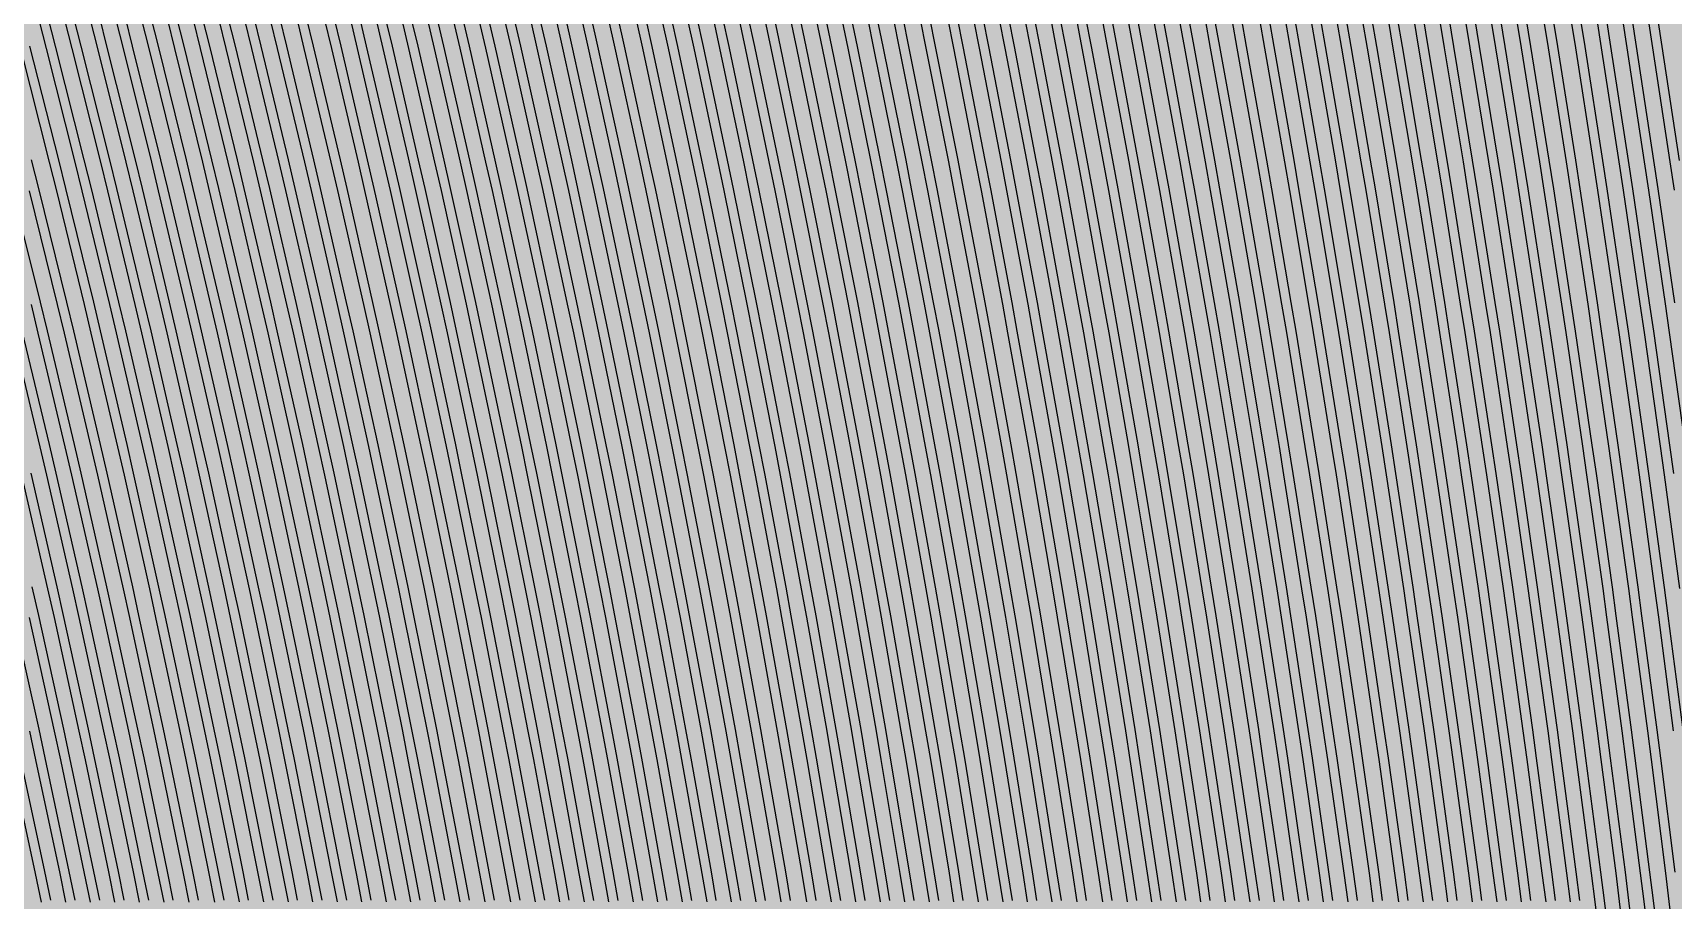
# Model space of a CAD drawing. Header units: metres. Extents: x -7220 to 10980, y -29667 to 1833.
# Drawn here: x 997.2 to 1357.4, y -17022.9 to -16832.5 of the extents above; entities that cross this region are included whole.
import ezdxf

# ---------------------------------------------------------------- set-up
doc = ezdxf.new("R2010")
doc.units = ezdxf.units.M
doc.layers.add('Metal1', color=4, linetype='CONTINUOUS')
doc.layers.add('Polyimide', color=7, linetype='CONTINUOUS')

msp = doc.modelspace()

# ---------------------------------------------------------------- hatches: boundary and pattern name
at = {"layer": 'Polyimide'}
msp.add_hatch(color=7, dxfattribs=at).paths.add_polyline_path([(4099.45, -13861.55), (4142.64, -14152.77), (4214.18, -14438.35), (4313.36, -14715.55), (4439.24, -14981.69), (4590.59, -15234.21), (4765.97, -15470.68), (4963.68, -15688.82), (5181.82, -15886.53), (5418.29, -16061.91), (5670.81, -16213.26), (5936.95, -16339.14), (6214.15, -16438.32), (6499.73, -16509.85), (6790.95, -16553.05), (7085, -16567.5), (9980.38, -16567.5), (10058.79, -16571.35), (10136.45, -16582.87), (10212.6, -16601.95), (10286.52, -16628.4), (10357.49, -16661.96), (10424.83, -16702.32), (10487.89, -16749.09), (10546.06, -16801.81), (10598.78, -16859.98), (10645.55, -16923.04), (10685.91, -16990.38), (10719.48, -17061.35), (10745.93, -17135.27), (10765, -17211.43), (10776.52, -17289.08), (10780.38, -17367.5), (10780.38, -21957.3), (10741.61, -22012.91), (10705.97, -22070.59), (10673.58, -22130.14), (10644.53, -22191.39), (10618.92, -22254.16), (10596.82, -22318.25), (10578.3, -22383.46), (10563.41, -22449.6), (10552.21, -22516.46), (10544.72, -22583.84), (10540.97, -22651.53), (10540.97, -22719.32), (10544.72, -22787.01), (10552.21, -22854.38), (10563.41, -22921.24), (10578.3, -22987.38), (10596.82, -23052.6), (10618.92, -23116.68), (10644.53, -23179.45), (10673.58, -23240.71), (10705.97, -23300.26), (10741.61, -23357.93), (10780.38, -23413.54), (10780.38, -28667.5), (10776.52, -28745.91), (10765, -28823.57), (10745.93, -28899.73), (10719.48, -28973.65), (10685.91, -29044.62), (10645.55, -29111.96), (10598.78, -29175.01), (10546.06, -29233.19), (10487.89, -29285.91), (10424.83, -29332.68), (10357.49, -29373.04), (10286.52, -29406.6), (10212.6, -29433.05), (10136.45, -29452.13), (10058.79, -29463.65), (9980.38, -29467.5), (-6219.63, -29467.5), (-6298.04, -29463.65), (-6375.7, -29452.13), (-6451.85, -29433.05), (-6525.77, -29406.6), (-6596.74, -29373.04), (-6664.08, -29332.68), (-6727.14, -29285.91), (-6785.31, -29233.19), (-6838.03, -29175.01), (-6884.8, -29111.96), (-6925.16, -29044.62), (-6958.73, -28973.65), (-6985.18, -28899.73), (-7004.25, -28823.57), (-7015.77, -28745.91), (-7019.63, -28667.5), (-7019.63, -23426.32), (-6979.36, -23370.07), (-6942.33, -23311.63), (-6908.66, -23251.2), (-6878.45, -23188.96), (-6851.81, -23125.12), (-6828.81, -23059.88), (-6809.53, -22993.44), (-6794.04, -22926.02), (-6782.37, -22857.83), (-6774.57, -22789.09), (-6770.67, -22720.02), (-6770.67, -22650.84), (-6774.57, -22581.77), (-6782.37, -22513.03), (-6794.04, -22444.84), (-6809.53, -22377.42), (-6828.81, -22310.98), (-6851.81, -22245.74), (-6878.45, -22181.89), (-6908.66, -22119.66), (-6942.33, -22059.22), (-6979.36, -22000.79), (-7019.63, -21944.54), (-7019.63, -17367.5), (-7015.77, -17289.08), (-7004.25, -17211.43), (-6985.18, -17135.27), (-6958.73, -17061.35), (-6925.16, -16990.38), (-6884.8, -16923.04), (-6838.03, -16859.98), (-6785.31, -16801.81), (-6727.14, -16749.09), (-6664.08, -16702.32), (-6596.74, -16661.96), (-6525.77, -16628.4), (-6451.85, -16601.95), (-6375.7, -16582.87), (-6298.04, -16571.35), (-6219.63, -16567.5), (-3314, -16567.5), (-3019.95, -16553.05), (-2728.73, -16509.85), (-2443.15, -16438.32), (-2165.95, -16339.14), (-1899.81, -16213.26), (-1647.29, -16061.91), (-1410.82, -15886.53), (-1192.68, -15688.82), (-994.97, -15470.68), (-819.59, -15234.21), (-668.24, -14981.69), (-542.36, -14715.55), (-443.18, -14438.35), (-371.64, -14152.77), (-328.45, -13861.55), (-314, -13567.5), (-314, -13373.48), (-317.45, -13328.11), (-327.72, -13283.78), (-344.58, -13241.52), (-367.63, -13202.3), (-396.35, -13167.01), (-430.08, -13136.47), (-468.03, -13111.38), (-509.35, -13092.32), (-509.35, -13092.32), (-578.18, -13061.27), (-642.2, -13021.24), (-700.26, -12972.96), (-751.3, -12917.31), (-794.39, -12855.3), (-828.74, -12788.06), (-853.73, -12716.8), (-868.91, -12642.84), (-874, -12567.5), (-868.91, -12492.16), (-853.73, -12418.19), (-828.74, -12346.94), (-794.39, -12279.7), (-751.3, -12217.69), (-700.26, -12162.04), (-642.2, -12113.76), (-578.18, -12073.73), (-509.35, -12042.68), (-509.35, -12042.68), (-468.03, -12023.62), (-430.08, -11998.53), (-396.35, -11967.99), (-367.63, -11932.7), (-344.58, -11893.47), (-327.72, -11851.21), (-317.45, -11806.89), (-314, -11761.52), (-314, -11074.31), (-317.45, -11028.94), (-327.72, -10984.62), (-344.58, -10942.36), (-367.63, -10903.13), (-396.35, -10867.84), (-430.08, -10837.3), (-468.03, -10812.21), (-509.35, -10793.16), (-509.35, -10793.16), (-578.18, -10762.1), (-642.2, -10722.07), (-700.26, -10673.8), (-751.3, -10618.15), (-794.39, -10556.13), (-828.74, -10488.89), (-853.73, -10417.64), (-868.91, -10343.67), (-874, -10268.33), (-868.91, -10192.99), (-853.73, -10119.03), (-828.74, -10047.77), (-794.39, -9980.53), (-751.3, -9918.52), (-700.26, -9862.87), (-642.2, -9814.59), (-578.18, -9774.56), (-509.35, -9743.51), (-509.35, -9743.51), (-468.03, -9724.45), (-430.08, -9699.36), (-396.35, -9668.82), (-367.63, -9633.53), (-344.58, -9594.31), (-327.72, -9552.05), (-317.45, -9507.72), (-314, -9462.35), (-314, -8775.14), (-317.45, -8729.78), (-327.72, -8685.45), (-344.58, -8643.19), (-367.63, -8603.96), (-396.35, -8568.68), (-430.08, -8538.14), (-468.03, -8513.05), (-509.35, -8493.99), (-509.35, -8493.99), (-578.18, -8462.94), (-642.2, -8422.91), (-700.26, -8374.63), (-751.3, -8318.98), (-794.39, -8256.97), (-828.74, -8189.73), (-853.73, -8118.47), (-868.91, -8044.5), (-874, -7969.17), (-868.91, -7893.83), (-853.73, -7819.86), (-828.74, -7748.61), (-794.39, -7681.36), (-751.3, -7619.35), (-700.26, -7563.7), (-642.2, -7515.42), (-578.18, -7475.4), (-509.35, -7444.34), (-509.35, -7444.34), (-468.03, -7425.28), (-430.08, -7400.2), (-396.35, -7369.66), (-367.63, -7334.37), (-344.58, -7295.14), (-327.72, -7252.88), (-317.45, -7208.56), (-314, -7163.19), (-314, -6475.98), (-317.45, -6430.61), (-327.72, -6386.29), (-344.58, -6344.02), (-367.63, -6304.8), (-396.35, -6269.51), (-430.08, -6238.97), (-468.03, -6213.88), (-509.35, -6194.82), (-509.35, -6194.82), (-578.18, -6163.77), (-642.2, -6123.74), (-700.26, -6075.46), (-751.3, -6019.81), (-794.39, -5957.8), (-828.74, -5890.56), (-853.73, -5819.31), (-868.91, -5745.34), (-874, -5670), (-868.91, -5594.66), (-853.73, -5520.69), (-828.74, -5449.44), (-794.39, -5382.2), (-751.3, -5320.19), (-700.26, -5264.54), (-642.2, -5216.26), (-578.18, -5176.23), (-509.35, -5145.18), (-509.35, -5145.18), (-468.03, -5126.12), (-430.08, -5101.03), (-396.35, -5070.49), (-367.63, -5035.2), (-344.58, -4995.98), (-327.72, -4953.71), (-317.45, -4909.39), (-314, -4864.02), (-314, 380), (-314, 1532.5), (-269, 1532.5), (-268.78, 1525.63), (-268.1, 1518.79), (-266.98, 1512.02), (-265.42, 1505.32), (-263.43, 1498.75), (-261.01, 1492.32), (-258.17, 1486.06), (-254.93, 1480), (-251.3, 1474.17), (-247.3, 1468.58), (-242.94, 1463.27), (-238.25, 1458.25), (-233.23, 1453.56), (-227.92, 1449.2), (-222.33, 1445.2), (-216.5, 1441.57), (-210.44, 1438.33), (-204.18, 1435.49), (-197.75, 1433.07), (-191.18, 1431.08), (-184.48, 1429.52), (-177.71, 1428.4), (-170.87, 1427.72), (-164, 1427.5), (-157.13, 1427.72), (-150.29, 1428.4), (-143.52, 1429.52), (-136.82, 1431.08), (-130.25, 1433.07), (-123.82, 1435.49), (-117.56, 1438.33), (-111.5, 1441.57), (-105.67, 1445.2), (-100.08, 1449.2), (-94.77, 1453.56), (-89.75, 1458.25), (-85.06, 1463.27), (-80.7, 1468.58), (-76.7, 1474.17), (-73.07, 1480), (-69.83, 1486.06), (-66.99, 1492.32), (-64.57, 1498.75), (-62.58, 1505.32), (-61.02, 1512.02), (-59.9, 1518.79), (-59.22, 1525.63), (-59, 1532.5), (1786, 1532.5), (3835, 1532.5), (3835.21, 1539.04), (3835.86, 1545.55), (3836.92, 1552.01), (3838.41, 1558.38), (3840.31, 1564.64), (3842.61, 1570.77), (3845.31, 1576.73), (3848.4, 1582.5), (3851.85, 1588.06), (3855.66, 1593.38), (3859.82, 1598.43), (3864.29, 1603.21), (3869.07, 1607.68), (3874.12, 1611.84), (3879.44, 1615.65), (3885, 1619.1), (3890.77, 1622.19), (3896.73, 1624.89), (3902.86, 1627.19), (3909.12, 1629.09), (3915.49, 1630.58), (3921.95, 1631.64), (3928.46, 1632.29), (3935, 1632.5), (3941.54, 1632.29), (3948.05, 1631.64), (3954.51, 1630.58), (3960.88, 1629.09), (3967.14, 1627.19), (3973.27, 1624.89), (3979.23, 1622.19), (3985, 1619.1), (3990.56, 1615.65), (3995.88, 1611.84), (4000.93, 1607.68), (4005.71, 1603.21), (4010.18, 1598.43), (4014.34, 1593.38), (4018.15, 1588.06), (4021.6, 1582.5), (4024.69, 1576.73), (4027.39, 1570.77), (4029.69, 1564.64), (4031.59, 1558.38), (4033.08, 1552.01), (4034.14, 1545.55), (4034.79, 1539.04), (4035, 1532.5), (4085, 1532.5), (4085, 380), (4085, 330), (4085, -4864.02), (4088.45, -4909.39), (4098.72, -4953.71), (4115.58, -4995.98), (4138.63, -5035.2), (4167.35, -5070.49), (4201.08, -5101.03), (4239.03, -5126.12), (4280.35, -5145.18), (4280.35, -5145.18), (4349.18, -5176.23), (4413.2, -5216.26), (4471.26, -5264.54), (4522.3, -5320.19), (4565.39, -5382.2), (4599.74, -5449.44), (4624.73, -5520.69), (4639.91, -5594.66), (4645, -5670), (4639.91, -5745.34), (4624.73, -5819.31), (4599.74, -5890.56), (4565.39, -5957.8), (4522.3, -6019.81), (4471.26, -6075.46), (4413.2, -6123.74), (4349.18, -6163.77), (4280.35, -6194.82), (4239.03, -6213.88), (4201.08, -6238.97), (4167.35, -6269.51), (4138.63, -6304.8), (4115.58, -6344.02), (4098.72, -6386.29), (4088.45, -6430.61), (4085, -6475.98), (4085, -13567.5), (4099.45, -13861.55)])

# ---------------------------------------------------------------- linework, layer by layer
at = {"layer": 'Metal1'}
for points in [[(1290.35, -16523.08), (1295.86, -16548.06), (1297.22, -16554.33), (1302.55, -16579.3), (1303.86, -16585.57), (1309.01, -16610.55), (1310.28, -16616.82), (1315.26, -16641.8), (1316.49, -16648.07), (1321.29, -16673.05), (1322.47, -16679.31), (1327.11, -16704.29), (1328.25, -16710.56), (1332.72, -16735.54), (1333.82, -16741.81), (1338.12, -16766.79), (1339.18, -16773.05), (1343.32, -16798.03), (1344.34, -16804.3), (1348.32, -16829.28), (1349.3, -16835.54), (1353.12, -16860.53), (1354.05, -16866.79), (1357.72, -16891.78)], [(1357.67, -16867.08), (1356.74, -16860.83), (1352.96, -16835.85), (1351.99, -16829.59), (1348.05, -16804.61), (1347.04, -16798.36), (1342.95, -16773.38), (1341.9, -16767.12), (1337.64, -16742.15), (1336.55, -16735.89), (1332.13, -16710.91), (1331, -16704.65), (1326.41, -16679.68), (1325.24, -16673.42), (1320.48, -16648.44), (1319.27, -16642.18), (1314.34, -16617.21), (1313.09, -16610.95), (1307.99, -16585.98), (1306.69, -16579.72), (1301.42, -16554.74), (1300.07, -16548.48), (1294.62, -16523.51)], [(1296.57, -16523.08), (1302.03, -16548.06), (1303.37, -16554.33), (1308.65, -16579.31), (1309.95, -16585.57), (1315.05, -16610.55), (1316.31, -16616.82), (1321.23, -16641.8), (1322.45, -16648.07), (1327.21, -16673.05), (1328.38, -16679.31), (1332.97, -16704.29), (1334.1, -16710.56), (1338.52, -16735.54), (1339.61, -16741.81), (1343.87, -16766.79), (1344.92, -16773.05), (1349.02, -16798.04), (1350.03, -16804.3), (1353.97, -16829.28), (1354.93, -16835.55), (1358.72, -16860.53)], [(1042.58, -17023.34), (1041.35, -17017.08), (1036.31, -16992.11), (1035.01, -16985.85), (1029.73, -16960.88), (1028.37, -16954.62), (1022.83, -16929.65), (1021.41, -16923.38), (1015.62, -16898.42), (1014.13, -16892.15), (1008.09, -16867.19), (1006.53, -16860.92), (1000.23, -16835.96), (998.61, -16829.69)], [(1000.55, -16829.19), (1002.17, -16835.47), (1008.47, -16860.44), (1010.03, -16866.72), (1016.08, -16891.69), (1017.57, -16897.97), (1023.36, -16922.94), (1024.78, -16929.22), (1030.32, -16954.19), (1031.68, -16960.47), (1036.97, -16985.44), (1038.27, -16991.71), (1043.31, -17016.69), (1044.54, -17022.96)], [(1047.96, -17023.34), (1046.74, -17017.08), (1041.73, -16992.11), (1040.44, -16985.85), (1035.19, -16960.88), (1033.84, -16954.61), (1028.33, -16929.65), (1026.92, -16923.38), (1021.16, -16898.42), (1019.69, -16892.15), (1013.68, -16867.19), (1012.13, -16860.92), (1005.87, -16835.96), (1004.26, -16829.69)], [(1006.19, -16829.19), (1007.8, -16835.47), (1014.07, -16860.44), (1015.62, -16866.72), (1021.63, -16891.69), (1023.11, -16897.97), (1028.87, -16922.94), (1030.29, -16929.22), (1035.79, -16954.19), (1037.14, -16960.47), (1042.4, -16985.44), (1043.69, -16991.71), (1048.7, -17016.69), (1049.93, -17022.96)], [(1053.35, -17023.34), (1052.13, -17017.08), (1047.15, -16992.11), (1045.87, -16985.84), (1040.65, -16960.88), (1039.31, -16954.61), (1033.84, -16929.65), (1032.43, -16923.38), (1026.71, -16898.42), (1025.24, -16892.15), (1019.27, -16867.19), (1017.73, -16860.92), (1011.5, -16835.96), (1009.9, -16829.69)], [(1011.84, -16829.19), (1013.44, -16835.47), (1019.67, -16860.44), (1021.21, -16866.72), (1027.19, -16891.69), (1028.66, -16897.97), (1034.38, -16922.94), (1035.79, -16929.22), (1041.26, -16954.19), (1042.61, -16960.47), (1047.83, -16985.44), (1049.11, -16991.72), (1054.09, -17016.69), (1055.31, -17022.96)], [(1058.73, -17023.34), (1057.52, -17017.08), (1052.57, -16992.11), (1051.3, -16985.84), (1046.11, -16960.88), (1044.78, -16954.61), (1039.34, -16929.65), (1037.94, -16923.38), (1032.25, -16898.42), (1030.79, -16892.15), (1024.86, -16867.19), (1023.33, -16860.92), (1017.14, -16835.96), (1015.55, -16829.69)], [(1017.49, -16829.19), (1019.08, -16835.47), (1025.28, -16860.44), (1026.8, -16866.72), (1032.74, -16891.69), (1034.2, -16897.97), (1039.89, -16922.94), (1041.29, -16929.22), (1046.73, -16954.19), (1048.07, -16960.47), (1053.26, -16985.44), (1054.54, -16991.72), (1059.48, -17016.69), (1060.7, -17022.97)], [(1064.12, -17023.34), (1062.91, -17017.07), (1058, -16992.11), (1056.73, -16985.84), (1051.57, -16960.88), (1050.25, -16954.61), (1044.84, -16929.65), (1043.45, -16923.38), (1037.8, -16898.42), (1036.35, -16892.15), (1030.45, -16867.19), (1028.93, -16860.92), (1022.78, -16835.96), (1021.2, -16829.68)], [(1023.14, -16829.19), (1024.72, -16835.47), (1030.88, -16860.44), (1032.39, -16866.72), (1038.3, -16891.69), (1039.75, -16897.97), (1045.4, -16922.94), (1046.79, -16929.22), (1052.2, -16954.19), (1053.53, -16960.47), (1058.69, -16985.44), (1059.96, -16991.72), (1064.88, -17016.69), (1066.08, -17022.97)], [(1069.5, -17023.34), (1068.31, -17017.07), (1063.42, -16992.11), (1062.16, -16985.84), (1057.03, -16960.88), (1055.71, -16954.61), (1050.34, -16929.65), (1048.96, -16923.38), (1043.35, -16898.42), (1041.9, -16892.15), (1036.04, -16867.19), (1034.53, -16860.91), (1028.42, -16835.96), (1026.85, -16829.68)], [(1028.79, -16829.19), (1030.36, -16835.47), (1036.48, -16860.44), (1037.98, -16866.72), (1043.85, -16891.69), (1045.3, -16897.97), (1050.92, -16922.94), (1052.3, -16929.22), (1057.67, -16954.19), (1058.99, -16960.47), (1064.12, -16985.44), (1065.38, -16991.72), (1070.27, -17016.69), (1071.47, -17022.97)], [(1074.89, -17023.34), (1073.7, -17017.07), (1068.84, -16992.11), (1067.59, -16985.84), (1062.49, -16960.88), (1061.18, -16954.61), (1055.85, -16929.64), (1054.47, -16923.38), (1048.89, -16898.41), (1047.46, -16892.14), (1041.63, -16867.18), (1040.13, -16860.91), (1034.05, -16835.95), (1032.49, -16829.68)], [(1034.43, -16829.19), (1036, -16835.48), (1042.08, -16860.44), (1043.58, -16866.72), (1049.41, -16891.69), (1050.84, -16897.97), (1056.43, -16922.94), (1057.8, -16929.22), (1063.14, -16954.19), (1064.45, -16960.47), (1069.55, -16985.44), (1070.8, -16991.72), (1075.66, -17016.69), (1076.85, -17022.97)], [(1080.27, -17023.34), (1079.09, -17017.07), (1074.26, -16992.1), (1073.02, -16985.84), (1067.96, -16960.87), (1066.65, -16954.61), (1061.35, -16929.64), (1059.99, -16923.37), (1054.44, -16898.41), (1053.01, -16892.14), (1047.22, -16867.18), (1045.73, -16860.91), (1039.69, -16835.95), (1038.14, -16829.68)], [(1040.08, -16829.2), (1041.63, -16835.48), (1047.68, -16860.45), (1049.17, -16866.73), (1054.96, -16891.7), (1056.39, -16897.97), (1061.94, -16922.95), (1063.3, -16929.22), (1068.61, -16954.2), (1069.91, -16960.47), (1074.98, -16985.45), (1076.22, -16991.72), (1081.05, -17016.7), (1082.24, -17022.97)], [(1085.66, -17023.33), (1084.48, -17017.07), (1079.68, -16992.1), (1078.45, -16985.84), (1073.42, -16960.87), (1072.12, -16954.61), (1066.85, -16929.64), (1065.5, -16923.37), (1059.98, -16898.41), (1058.57, -16892.14), (1052.81, -16867.18), (1051.33, -16860.91), (1045.33, -16835.95), (1043.79, -16829.68)], [(1045.73, -16829.2), (1047.27, -16835.48), (1053.28, -16860.45), (1054.76, -16866.73), (1060.52, -16891.7), (1061.93, -16897.98), (1067.45, -16922.95), (1068.81, -16929.22), (1074.08, -16954.2), (1075.38, -16960.47), (1080.41, -16985.45), (1081.65, -16991.72), (1086.45, -17016.7), (1087.62, -17022.97)], [(1091.04, -17023.33), (1089.87, -17017.07), (1085.11, -16992.1), (1083.88, -16985.84), (1078.88, -16960.87), (1077.59, -16954.6), (1072.35, -16929.64), (1071.01, -16923.37), (1065.53, -16898.41), (1064.12, -16892.14), (1058.4, -16867.18), (1056.93, -16860.91), (1050.97, -16835.95), (1049.44, -16829.68)], [(1051.38, -16829.2), (1052.91, -16835.48), (1058.88, -16860.45), (1060.35, -16866.73), (1066.07, -16891.7), (1067.48, -16897.98), (1072.96, -16922.95), (1074.31, -16929.22), (1079.55, -16954.2), (1080.84, -16960.47), (1085.84, -16985.45), (1087.07, -16991.72), (1091.84, -17016.7), (1093.01, -17022.97)], [(1096.57, -17023.33), (1095.41, -17017.07), (1090.69, -16992.1), (1089.47, -16985.83), (1084.51, -16960.87), (1083.24, -16954.6), (1078.04, -16929.64), (1076.71, -16923.37), (1071.28, -16898.41), (1069.88, -16892.14), (1064.21, -16867.18), (1062.76, -16860.91), (1056.84, -16835.95), (1055.33, -16829.67)], [(1057.27, -16829.2), (1058.79, -16835.48), (1064.71, -16860.45), (1066.16, -16866.73), (1071.84, -16891.7), (1073.23, -16897.98), (1078.67, -16922.95), (1080, -16929.23), (1085.2, -16954.2), (1086.47, -16960.47), (1091.43, -16985.45), (1092.65, -16991.72), (1097.38, -17016.7), (1098.54, -17022.97)], [(1102.19, -17023.33), (1101.05, -17017.06), (1096.37, -16992.1), (1095.17, -16985.83), (1090.26, -16960.87), (1089, -16954.6), (1083.86, -16929.64), (1082.54, -16923.37), (1077.17, -16898.4), (1075.79, -16892.14), (1070.17, -16867.17), (1068.73, -16860.9), (1062.88, -16835.94), (1061.38, -16829.67)], [(1063.32, -16829.2), (1064.83, -16835.48), (1070.68, -16860.45), (1072.12, -16866.73), (1077.74, -16891.7), (1079.12, -16897.98), (1084.5, -16922.95), (1085.82, -16929.23), (1090.96, -16954.2), (1092.22, -16960.48), (1097.13, -16985.45), (1098.34, -16991.72), (1103.02, -17016.7), (1104.16, -17022.97)], [(1107.58, -17023.33), (1106.44, -17017.06), (1101.79, -16992.1), (1100.6, -16985.83), (1095.72, -16960.86), (1094.47, -16954.6), (1089.36, -16929.63), (1088.05, -16923.37), (1082.71, -16898.4), (1081.34, -16892.14), (1075.76, -16867.17), (1074.33, -16860.9), (1068.52, -16835.94), (1067.03, -16829.67)], [(1068.97, -16829.2), (1070.46, -16835.48), (1076.28, -16860.45), (1077.71, -16866.73), (1083.29, -16891.7), (1084.67, -16897.98), (1090.01, -16922.95), (1091.32, -16929.23), (1096.43, -16954.2), (1097.68, -16960.48), (1102.56, -16985.45), (1103.76, -16991.73), (1108.41, -17016.7), (1109.55, -17022.97)], [(1112.96, -17023.33), (1111.83, -17017.06), (1107.22, -16992.09), (1106.03, -16985.83), (1101.18, -16960.86), (1099.94, -16954.6), (1094.87, -16929.63), (1093.56, -16923.37), (1088.26, -16898.4), (1086.9, -16892.13), (1081.35, -16867.17), (1079.93, -16860.9), (1074.16, -16835.94), (1072.67, -16829.67)], [(1074.62, -16829.21), (1076.1, -16835.48), (1081.88, -16860.46), (1083.31, -16866.73), (1088.85, -16891.7), (1090.21, -16897.98), (1095.52, -16922.95), (1096.82, -16929.23), (1101.9, -16954.2), (1103.15, -16960.48), (1107.99, -16985.45), (1109.18, -16991.73), (1113.8, -17016.7), (1114.93, -17022.97)], [(1118.35, -17023.32), (1117.22, -17017.06), (1112.64, -16992.09), (1111.46, -16985.83), (1106.65, -16960.86), (1105.41, -16954.6), (1100.37, -16929.63), (1099.07, -16923.36), (1093.8, -16898.4), (1092.45, -16892.13), (1086.95, -16867.17), (1085.53, -16860.9), (1079.79, -16835.94), (1078.32, -16829.67)], [(1080.27, -16829.21), (1081.74, -16835.49), (1087.48, -16860.46), (1088.9, -16866.73), (1094.4, -16891.71), (1095.76, -16897.98), (1101.03, -16922.96), (1102.33, -16929.23), (1107.37, -16954.21), (1108.61, -16960.48), (1113.42, -16985.45), (1114.6, -16991.73), (1119.19, -17016.7), (1120.32, -17022.98)], [(1123.73, -17023.32), (1122.62, -17017.06), (1118.06, -16992.09), (1116.89, -16985.83), (1112.11, -16960.86), (1110.88, -16954.6), (1105.87, -16929.63), (1104.59, -16923.36), (1099.35, -16898.4), (1098, -16892.13), (1092.54, -16867.17), (1091.13, -16860.9), (1085.43, -16835.94), (1083.97, -16829.67)], [(1085.92, -16829.21), (1087.38, -16835.49), (1093.08, -16860.46), (1094.49, -16866.73), (1099.96, -16891.71), (1101.3, -16897.98), (1106.54, -16922.96), (1107.83, -16929.23), (1112.84, -16954.21), (1114.07, -16960.48), (1118.85, -16985.46), (1120.03, -16991.73), (1124.58, -17016.71), (1125.7, -17022.98)], [(1129.12, -17023.32), (1128.01, -17017.06), (1123.48, -16992.09), (1122.32, -16985.83), (1117.57, -16960.86), (1116.35, -16954.59), (1111.37, -16929.63), (1110.1, -16923.36), (1104.89, -16898.4), (1103.56, -16892.13), (1098.13, -16867.17), (1096.73, -16860.9), (1091.07, -16835.93), (1089.62, -16829.67)], [(1091.56, -16829.21), (1093.02, -16835.49), (1098.68, -16860.46), (1100.08, -16866.74), (1105.51, -16891.71), (1106.85, -16897.98), (1112.06, -16922.96), (1113.33, -16929.23), (1118.31, -16954.21), (1119.53, -16960.48), (1124.28, -16985.46), (1125.45, -16991.73), (1129.98, -17016.71), (1131.09, -17022.98)], [(1134.5, -17023.32), (1133.4, -17017.06), (1128.9, -16992.09), (1127.75, -16985.83), (1123.03, -16960.86), (1121.82, -16954.59), (1116.88, -16929.63), (1115.61, -16923.36), (1110.44, -16898.39), (1109.11, -16892.13), (1103.72, -16867.16), (1102.33, -16860.9), (1096.71, -16835.93), (1095.26, -16829.66)], [(1097.21, -16829.21), (1098.66, -16835.49), (1104.29, -16860.46), (1105.67, -16866.74), (1111.07, -16891.71), (1112.4, -16897.99), (1117.57, -16922.96), (1118.84, -16929.23), (1123.78, -16954.21), (1124.99, -16960.48), (1129.71, -16985.46), (1130.87, -16991.73), (1135.37, -17016.71), (1136.47, -17022.98)], [(1139.88, -17023.32), (1138.79, -17017.06), (1134.33, -16992.09), (1133.18, -16985.82), (1128.49, -16960.86), (1127.29, -16954.59), (1122.38, -16929.62), (1121.12, -16923.36), (1115.99, -16898.39), (1114.67, -16892.13), (1109.31, -16867.16), (1107.93, -16860.89), (1102.34, -16835.93), (1100.91, -16829.66)], [(1102.86, -16829.21), (1104.29, -16835.49), (1109.89, -16860.46), (1111.26, -16866.74), (1116.62, -16891.71), (1117.94, -16897.99), (1123.08, -16922.96), (1124.34, -16929.23), (1129.25, -16954.21), (1130.46, -16960.48), (1135.14, -16985.46), (1136.29, -16991.73), (1140.76, -17016.71), (1141.86, -17022.98)], [(1145.27, -17023.32), (1144.18, -17017.06), (1139.75, -16992.09), (1138.61, -16985.82), (1133.95, -16960.85), (1132.76, -16954.59), (1127.88, -16929.62), (1126.63, -16923.36), (1121.53, -16898.39), (1120.22, -16892.13), (1114.9, -16867.16), (1113.53, -16860.89), (1107.98, -16835.93), (1106.56, -16829.66)], [(1108.51, -16829.21), (1109.93, -16835.49), (1115.49, -16860.46), (1116.85, -16866.74), (1122.18, -16891.71), (1123.49, -16897.99), (1128.59, -16922.96), (1129.84, -16929.24), (1134.72, -16954.21), (1135.92, -16960.48), (1140.57, -16985.46), (1141.72, -16991.73), (1146.15, -17016.71), (1147.24, -17022.98)], [(1150.65, -17023.32), (1149.58, -17017.05), (1145.17, -16992.08), (1144.04, -16985.82), (1139.41, -16960.85), (1138.23, -16954.59), (1133.38, -16929.62), (1132.14, -16923.36), (1127.08, -16898.39), (1125.78, -16892.12), (1120.49, -16867.16), (1119.13, -16860.89), (1113.62, -16835.93), (1112.21, -16829.66)], [(1114.16, -16829.22), (1115.57, -16835.49), (1121.09, -16860.46), (1122.45, -16866.74), (1127.74, -16891.71), (1129.04, -16897.99), (1134.1, -16922.96), (1135.35, -16929.24), (1140.19, -16954.21), (1141.38, -16960.48), (1146, -16985.46), (1147.14, -16991.73), (1151.55, -17016.71), (1152.63, -17022.98)], [(1156.04, -17023.31), (1154.97, -17017.05), (1150.59, -16992.08), (1149.47, -16985.82), (1144.87, -16960.85), (1143.7, -16954.59), (1138.89, -16929.62), (1137.65, -16923.36), (1132.62, -16898.39), (1131.33, -16892.12), (1126.08, -16867.16), (1124.73, -16860.89), (1119.26, -16835.93), (1117.85, -16829.66)], [(1119.8, -16829.22), (1121.21, -16835.49), (1126.69, -16860.47), (1128.04, -16866.74), (1133.29, -16891.72), (1134.58, -16897.99), (1139.61, -16922.96), (1140.85, -16929.24), (1145.66, -16954.21), (1146.84, -16960.49), (1151.43, -16985.46), (1152.56, -16991.73), (1156.94, -17016.71), (1158.01, -17022.98)], [(1161.57, -17023.31), (1160.51, -17017.05), (1156.17, -16992.08), (1155.06, -16985.82), (1150.51, -16960.85), (1149.34, -16954.59), (1144.58, -16929.62), (1143.35, -16923.35), (1138.37, -16898.39), (1137.09, -16892.12), (1131.89, -16867.15), (1130.56, -16860.89), (1125.13, -16835.92), (1123.74, -16829.66)], [(1125.69, -16829.22), (1127.09, -16835.49), (1132.51, -16860.47), (1133.85, -16866.74), (1139.05, -16891.72), (1140.33, -16897.99), (1145.32, -16922.97), (1146.54, -16929.24), (1151.31, -16954.22), (1152.48, -16960.49), (1157.03, -16985.46), (1158.14, -16991.74), (1162.48, -17016.71), (1163.54, -17022.98)], [(1167.19, -17023.31), (1166.14, -17017.05), (1161.86, -16992.08), (1160.76, -16985.82), (1156.26, -16960.85), (1155.1, -16954.58), (1150.39, -16929.62), (1149.19, -16923.35), (1144.26, -16898.38), (1143, -16892.12), (1137.85, -16867.15), (1136.53, -16860.89), (1131.17, -16835.92), (1129.8, -16829.65)], [(1131.75, -16829.22), (1133.12, -16835.5), (1138.49, -16860.47), (1139.81, -16866.74), (1144.96, -16891.72), (1146.22, -16897.99), (1151.15, -16922.97), (1152.36, -16929.24), (1157.07, -16954.22), (1158.23, -16960.49), (1162.72, -16985.47), (1163.83, -16991.74), (1168.11, -17016.72), (1169.16, -17022.98)], [(1172.58, -17023.31), (1171.53, -17017.05), (1167.28, -16992.08), (1166.19, -16985.82), (1161.72, -16960.85), (1160.57, -16954.58), (1155.9, -16929.61), (1154.7, -16923.35), (1149.8, -16898.38), (1148.55, -16892.12), (1143.44, -16867.15), (1142.13, -16860.89), (1136.81, -16835.92), (1135.44, -16829.65)], [(1137.4, -16829.22), (1138.76, -16835.5), (1144.09, -16860.47), (1145.4, -16866.75), (1150.51, -16891.72), (1151.77, -16897.99), (1156.66, -16922.97), (1157.86, -16929.24), (1162.54, -16954.22), (1163.69, -16960.49), (1168.15, -16985.47), (1169.25, -16991.74), (1173.51, -17016.72), (1174.55, -17022.99)], [(1177.96, -17023.31), (1176.93, -17017.05), (1172.7, -16992.08), (1171.62, -16985.81), (1167.18, -16960.84), (1166.04, -16954.58), (1161.4, -16929.61), (1160.21, -16923.35), (1155.35, -16898.38), (1154.11, -16892.12), (1149.03, -16867.15), (1147.73, -16860.88), (1142.45, -16835.92), (1141.09, -16829.65)], [(1143.04, -16829.22), (1144.4, -16835.5), (1149.69, -16860.47), (1150.99, -16866.75), (1156.07, -16891.72), (1157.31, -16897.99), (1162.17, -16922.97), (1163.36, -16929.24), (1168.01, -16954.22), (1169.15, -16960.49), (1173.59, -16985.47), (1174.67, -16991.74), (1178.9, -17016.72), (1179.93, -17022.99)], [(1183.34, -17023.31), (1182.32, -17017.05), (1178.12, -16992.07), (1177.04, -16985.81), (1172.64, -16960.84), (1171.51, -16954.58), (1166.9, -16929.61), (1165.72, -16923.35), (1160.9, -16898.38), (1159.66, -16892.12), (1154.62, -16867.15), (1153.33, -16860.88), (1148.08, -16835.92), (1146.74, -16829.65)], [(1148.69, -16829.23), (1150.04, -16835.5), (1155.29, -16860.47), (1156.58, -16866.75), (1161.62, -16891.72), (1162.86, -16898), (1167.68, -16922.97), (1168.87, -16929.24), (1173.48, -16954.22), (1174.61, -16960.49), (1179.02, -16985.47), (1180.09, -16991.74), (1184.29, -17016.72), (1185.32, -17022.99)], [(1188.73, -17023.31), (1187.71, -17017.05), (1183.54, -16992.07), (1182.47, -16985.81), (1178.1, -16960.84), (1176.98, -16954.58), (1172.4, -16929.61), (1171.23, -16923.35), (1166.44, -16898.38), (1165.21, -16892.11), (1160.22, -16867.15), (1158.93, -16860.88), (1153.72, -16835.91), (1152.39, -16829.65)], [(1154.34, -16829.23), (1155.68, -16835.5), (1160.89, -16860.48), (1162.18, -16866.75), (1167.18, -16891.73), (1168.41, -16898), (1173.19, -16922.97), (1174.37, -16929.24), (1178.95, -16954.22), (1180.07, -16960.49), (1184.45, -16985.47), (1185.52, -16991.74), (1189.68, -17016.72), (1190.7, -17022.99)], [(1194.11, -17023.3), (1193.1, -17017.04), (1188.97, -16992.07), (1187.9, -16985.81), (1183.57, -16960.84), (1182.45, -16954.58), (1177.91, -16929.61), (1176.74, -16923.35), (1171.99, -16898.38), (1170.77, -16892.11), (1165.81, -16867.14), (1164.53, -16860.88), (1159.36, -16835.91), (1158.03, -16829.65)], [(1159.99, -16829.23), (1161.32, -16835.5), (1166.49, -16860.48), (1167.77, -16866.75), (1172.73, -16891.73), (1173.95, -16898), (1178.71, -16922.98), (1179.87, -16929.25), (1184.42, -16954.22), (1185.53, -16960.49), (1189.88, -16985.47), (1190.94, -16991.74), (1195.08, -17016.72), (1196.09, -17022.99)], [(1199.5, -17023.3), (1198.49, -17017.04), (1194.39, -16992.07), (1193.33, -16985.81), (1189.03, -16960.84), (1187.92, -16954.58), (1183.41, -16929.61), (1182.25, -16923.34), (1177.53, -16898.37), (1176.32, -16892.11), (1171.4, -16867.14), (1170.13, -16860.88), (1165, -16835.91), (1163.68, -16829.65)], [(1165.64, -16829.23), (1166.95, -16835.5), (1172.09, -16860.48), (1173.36, -16866.75), (1178.29, -16891.73), (1179.5, -16898), (1184.22, -16922.98), (1185.38, -16929.25), (1189.89, -16954.23), (1191, -16960.49), (1195.31, -16985.47), (1196.36, -16991.74), (1200.47, -17016.72), (1201.47, -17022.99)], [(1204.88, -17023.3), (1203.89, -17017.04), (1199.81, -16992.07), (1198.76, -16985.81), (1194.49, -16960.84), (1193.39, -16954.58), (1188.91, -16929.6), (1187.76, -16923.34), (1183.08, -16898.37), (1181.88, -16892.11), (1176.99, -16867.14), (1175.73, -16860.88), (1170.63, -16835.91), (1169.33, -16829.64)], [(1171.28, -16829.23), (1172.59, -16835.5), (1177.69, -16860.48), (1178.95, -16866.75), (1183.84, -16891.73), (1185.04, -16898), (1189.73, -16922.98), (1190.88, -16929.25), (1195.36, -16954.23), (1196.46, -16960.5), (1200.74, -16985.48), (1201.78, -16991.74), (1205.86, -17016.72), (1206.86, -17022.99)], [(1210.27, -17023.3), (1209.28, -17017.04), (1205.23, -16992.07), (1204.19, -16985.81), (1199.95, -16960.84), (1198.86, -16954.57), (1194.41, -16929.6), (1193.27, -16923.34), (1188.62, -16898.37), (1187.43, -16892.11), (1182.58, -16867.14), (1181.33, -16860.88), (1176.27, -16835.91), (1174.97, -16829.64)], [(1176.93, -16829.23), (1178.23, -16835.51), (1183.3, -16860.48), (1184.54, -16866.75), (1189.4, -16891.73), (1190.59, -16898), (1195.24, -16922.98), (1196.38, -16929.25), (1200.83, -16954.23), (1201.92, -16960.5), (1206.17, -16985.48), (1207.21, -16991.74), (1211.25, -17016.72), (1212.24, -17022.99)], [(1215.65, -17023.3), (1214.67, -17017.04), (1210.65, -16992.07), (1209.62, -16985.81), (1205.41, -16960.83), (1204.33, -16954.57), (1199.92, -16929.6), (1198.79, -16923.34), (1194.17, -16898.37), (1192.99, -16892.11), (1188.17, -16867.14), (1186.93, -16860.87), (1181.91, -16835.91), (1180.62, -16829.64)], [(1182.58, -16829.23), (1183.87, -16835.51), (1188.9, -16860.48), (1190.13, -16866.75), (1194.95, -16891.73), (1196.14, -16898), (1200.75, -16922.98), (1201.89, -16929.25), (1206.3, -16954.23), (1207.38, -16960.5), (1211.6, -16985.48), (1212.63, -16991.75), (1216.65, -17016.73), (1217.63, -17022.99)], [(1221.04, -17023.3), (1220.06, -17017.04), (1216.08, -16992.06), (1215.05, -16985.81), (1210.87, -16960.83), (1209.8, -16954.57), (1205.42, -16929.6), (1204.3, -16923.34), (1199.72, -16898.37), (1198.54, -16892.11), (1193.76, -16867.14), (1192.53, -16860.87), (1187.55, -16835.9), (1186.27, -16829.64)], [(1188.23, -16829.24), (1189.51, -16835.51), (1194.5, -16860.48), (1195.72, -16866.76), (1200.51, -16891.73), (1201.68, -16898), (1206.26, -16922.98), (1207.39, -16929.25), (1211.77, -16954.23), (1212.84, -16960.5), (1217.03, -16985.48), (1218.05, -16991.75), (1222.04, -17016.73), (1223.01, -17022.99)], [(1226.56, -17023.3), (1225.6, -17017.04), (1221.66, -16992.06), (1220.64, -16985.8), (1216.51, -16960.83), (1215.44, -16954.57), (1211.11, -16929.6), (1210, -16923.34), (1205.47, -16898.37), (1204.3, -16892.1), (1199.57, -16867.13), (1198.36, -16860.87), (1193.42, -16835.9), (1192.16, -16829.64)], [(1194.12, -16829.24), (1195.39, -16835.51), (1200.32, -16860.49), (1201.54, -16866.76), (1206.27, -16891.74), (1207.43, -16898), (1211.97, -16922.98), (1213.08, -16929.25), (1217.42, -16954.23), (1218.48, -16960.5), (1222.62, -16985.48), (1223.63, -16991.75), (1227.58, -17016.73), (1228.54, -17022.99)], [(1232.19, -17023.29), (1231.24, -17017.04), (1227.34, -16992.06), (1226.34, -16985.8), (1222.26, -16960.83), (1221.21, -16954.57), (1216.93, -16929.6), (1215.83, -16923.33), (1211.35, -16898.36), (1210.21, -16892.1), (1205.53, -16867.13), (1204.33, -16860.87), (1199.46, -16835.9), (1198.21, -16829.63)], [(1200.17, -16829.24), (1201.42, -16835.51), (1206.3, -16860.49), (1207.5, -16866.76), (1212.17, -16891.74), (1213.32, -16898.01), (1217.8, -16922.99), (1218.9, -16929.25), (1223.18, -16954.23), (1224.23, -16960.5), (1228.32, -16985.48), (1229.32, -16991.75), (1233.21, -17016.73), (1234.17, -17023)], [(1237.57, -17023.29), (1236.63, -17017.03), (1232.76, -16992.06), (1231.77, -16985.8), (1227.72, -16960.83), (1226.68, -16954.57), (1222.43, -16929.59), (1221.34, -16923.33), (1216.9, -16898.36), (1215.76, -16892.1), (1211.12, -16867.13), (1209.93, -16860.87), (1205.1, -16835.9), (1203.86, -16829.63)], [(1205.82, -16829.24), (1207.06, -16835.51), (1211.9, -16860.49), (1213.09, -16866.76), (1217.73, -16891.74), (1218.87, -16898.01), (1223.31, -16922.99), (1224.4, -16929.25), (1228.65, -16954.24), (1229.69, -16960.5), (1233.75, -16985.48), (1234.74, -16991.75), (1238.61, -17016.73), (1239.55, -17023)], [(1242.96, -17023.29), (1242.02, -17017.03), (1238.19, -16992.06), (1237.2, -16985.8), (1233.18, -16960.83), (1232.15, -16954.57), (1227.93, -16929.59), (1226.85, -16923.33), (1222.44, -16898.36), (1221.32, -16892.1), (1216.71, -16867.13), (1215.53, -16860.87), (1210.74, -16835.89), (1209.51, -16829.63)], [(1211.47, -16829.24), (1212.7, -16835.51), (1217.5, -16860.49), (1218.68, -16866.76), (1223.28, -16891.74), (1224.41, -16898.01), (1228.82, -16922.99), (1229.9, -16929.26), (1234.12, -16954.24), (1235.15, -16960.5), (1239.18, -16985.48), (1240.16, -16991.75), (1244, -17016.73), (1244.94, -17023)], [(1248.34, -17023.29), (1247.41, -17017.03), (1243.61, -16992.06), (1242.63, -16985.8), (1238.64, -16960.82), (1237.62, -16954.56), (1233.43, -16929.59), (1232.36, -16923.33), (1227.99, -16898.36), (1226.87, -16892.1), (1222.3, -16867.13), (1221.14, -16860.86), (1216.37, -16835.89), (1215.15, -16829.63)], [(1217.12, -16829.24), (1218.34, -16835.51), (1223.1, -16860.49), (1224.27, -16866.76), (1228.84, -16891.74), (1229.96, -16898.01), (1234.33, -16922.99), (1235.41, -16929.26), (1239.59, -16954.24), (1240.61, -16960.5), (1244.61, -16985.49), (1245.59, -16991.75), (1249.39, -17016.73), (1250.32, -17023)], [(1253.73, -17023.29), (1252.8, -17017.03), (1249.03, -16992.06), (1248.06, -16985.8), (1244.1, -16960.82), (1243.09, -16954.56), (1238.94, -16929.59), (1237.87, -16923.33), (1233.54, -16898.36), (1232.42, -16892.1), (1227.9, -16867.12), (1226.74, -16860.86), (1222.01, -16835.89), (1220.8, -16829.63)], [(1222.77, -16829.25), (1223.98, -16835.52), (1228.7, -16860.49), (1229.86, -16866.76), (1234.39, -16891.74), (1235.51, -16898.01), (1239.85, -16922.99), (1240.91, -16929.26), (1245.06, -16954.24), (1246.08, -16960.51), (1250.04, -16985.49), (1251.01, -16991.75), (1254.78, -17016.74), (1255.71, -17023)], [(1259.11, -17023.29), (1258.2, -17017.03), (1254.45, -16992.05), (1253.49, -16985.8), (1249.56, -16960.82), (1248.55, -16954.56), (1244.44, -16929.59), (1243.39, -16923.33), (1239.08, -16898.35), (1237.98, -16892.09), (1233.49, -16867.12), (1232.34, -16860.86), (1227.65, -16835.89), (1226.45, -16829.63)], [(1228.41, -16829.25), (1229.61, -16835.52), (1234.3, -16860.5), (1235.45, -16866.76), (1239.95, -16891.74), (1241.05, -16898.01), (1245.36, -16922.99), (1246.41, -16929.26), (1250.53, -16954.24), (1251.54, -16960.51), (1255.47, -16985.49), (1256.43, -16991.75), (1260.18, -17016.74), (1261.09, -17023)], [(1264.5, -17023.29), (1263.59, -17017.03), (1259.87, -16992.05), (1258.92, -16985.79), (1255.02, -16960.82), (1254.02, -16954.56), (1249.94, -16929.59), (1248.9, -16923.33), (1244.63, -16898.35), (1243.53, -16892.09), (1239.08, -16867.12), (1237.94, -16860.86), (1233.29, -16835.89), (1232.1, -16829.63)], [(1234.06, -16829.25), (1235.25, -16835.52), (1239.9, -16860.5), (1241.04, -16866.77), (1245.5, -16891.75), (1246.6, -16898.01), (1250.87, -16922.99), (1251.92, -16929.26), (1256, -16954.24), (1257, -16960.51), (1260.9, -16985.49), (1261.85, -16991.75), (1265.57, -17016.74), (1266.48, -17023)], [(1269.88, -17023.28), (1268.98, -17017.03), (1265.3, -16992.05), (1264.35, -16985.79), (1260.49, -16960.82), (1259.49, -16954.56), (1255.45, -16929.58), (1254.41, -16923.33), (1250.17, -16898.35), (1249.09, -16892.09), (1244.67, -16867.12), (1243.54, -16860.86), (1238.92, -16835.89), (1237.74, -16829.62)], [(1239.71, -16829.25), (1240.89, -16835.52), (1245.5, -16860.5), (1246.64, -16866.77), (1251.06, -16891.75), (1252.14, -16898.01), (1256.38, -16922.99), (1257.42, -16929.26), (1261.47, -16954.24), (1262.46, -16960.51), (1266.33, -16985.49), (1267.27, -16991.76), (1270.96, -17016.74), (1271.86, -17023)], [(1275.27, -17023.28), (1274.37, -17017.03), (1270.72, -16992.05), (1269.78, -16985.79), (1265.95, -16960.82), (1264.96, -16954.56), (1260.95, -16929.58), (1259.92, -16923.32), (1255.72, -16898.35), (1254.64, -16892.09), (1250.26, -16867.12), (1249.14, -16860.86), (1244.56, -16835.88), (1243.39, -16829.62)], [(1245.36, -16829.25), (1246.53, -16835.52), (1251.1, -16860.5), (1252.23, -16866.77), (1256.61, -16891.75), (1257.69, -16898.02), (1261.89, -16923), (1262.92, -16929.26), (1266.94, -16954.24), (1267.92, -16960.51), (1271.76, -16985.49), (1272.7, -16991.76), (1276.35, -17016.74), (1277.25, -17023)], [(1280.65, -17023.28), (1279.76, -17017.02), (1276.14, -16992.05), (1275.21, -16985.79), (1271.41, -16960.81), (1270.43, -16954.56), (1266.45, -16929.58), (1265.43, -16923.32), (1261.26, -16898.35), (1260.2, -16892.09), (1255.85, -16867.12), (1254.74, -16860.86), (1250.2, -16835.88), (1249.04, -16829.62)], [(1251.01, -16829.25), (1252.17, -16835.52), (1256.7, -16860.5), (1257.82, -16866.77), (1262.17, -16891.75), (1263.24, -16898.02), (1267.4, -16923), (1268.42, -16929.26), (1272.41, -16954.25), (1273.38, -16960.51), (1277.19, -16985.49), (1278.12, -16991.76), (1281.74, -17016.74), (1282.63, -17023)], [(1286.03, -17023.28), (1285.16, -17017.02), (1281.56, -16992.05), (1280.64, -16985.79), (1276.87, -16960.81), (1275.9, -16954.56), (1271.95, -16929.58), (1270.94, -16923.32), (1266.81, -16898.35), (1265.75, -16892.09), (1261.44, -16867.11), (1260.34, -16860.85), (1255.84, -16835.88), (1254.69, -16829.62)], [(1256.65, -16829.25), (1257.81, -16835.52), (1262.3, -16860.5), (1263.41, -16866.77), (1267.72, -16891.75), (1268.78, -16898.02), (1272.91, -16923), (1273.93, -16929.26), (1277.88, -16954.25), (1278.85, -16960.51), (1282.62, -16985.49), (1283.54, -16991.76), (1287.14, -17016.74), (1288.02, -17023.01)], [(1291.56, -17023.28), (1290.7, -17017.02), (1287.14, -16992.04), (1286.23, -16985.79), (1282.5, -16960.81), (1281.55, -16954.55), (1277.64, -16929.58), (1276.64, -16923.32), (1272.56, -16898.34), (1271.52, -16892.09), (1267.25, -16867.11), (1266.16, -16860.85), (1261.71, -16835.88), (1260.58, -16829.62)], [(1262.54, -16829.26), (1263.68, -16835.52), (1268.13, -16860.5), (1269.22, -16866.77), (1273.49, -16891.75), (1274.53, -16898.02), (1278.62, -16923), (1279.62, -16929.27), (1283.52, -16954.25), (1284.48, -16960.51), (1288.21, -16985.5), (1289.12, -16991.76), (1292.68, -17016.74), (1293.54, -17023.01)], [(1297.19, -17023.28), (1296.33, -17017.02), (1292.83, -16992.04), (1291.93, -16985.79), (1288.25, -16960.81), (1287.31, -16954.55), (1283.46, -16929.58), (1282.47, -16923.32), (1278.45, -16898.34), (1277.42, -16892.08), (1273.21, -16867.11), (1272.14, -16860.85), (1267.75, -16835.88), (1266.63, -16829.62)], [(1268.6, -16829.26), (1269.72, -16835.53), (1274.11, -16860.51), (1275.18, -16866.77), (1279.39, -16891.76), (1280.42, -16898.02), (1284.45, -16923), (1285.44, -16929.27), (1289.29, -16954.25), (1290.23, -16960.51), (1293.91, -16985.5), (1294.81, -16991.76), (1298.31, -17016.75), (1299.17, -17023.01)], [(1302.57, -17023.27), (1301.72, -17017.02), (1298.25, -16992.04), (1297.36, -16985.78), (1293.72, -16960.81), (1292.78, -16954.55), (1288.96, -16929.57), (1287.99, -16923.32), (1283.99, -16898.34), (1282.97, -16892.08), (1278.8, -16867.11), (1277.74, -16860.85), (1273.39, -16835.87), (1272.28, -16829.61)], [(1274.25, -16829.26), (1275.36, -16835.53), (1279.71, -16860.51), (1280.78, -16866.77), (1284.94, -16891.76), (1285.97, -16898.02), (1289.96, -16923), (1290.94, -16929.27), (1294.76, -16954.25), (1295.69, -16960.52), (1299.34, -16985.5), (1300.23, -16991.76), (1303.71, -17016.75), (1304.55, -17023.01)], [(1307.96, -17023.27), (1307.12, -17017.02), (1303.67, -16992.04), (1302.79, -16985.78), (1299.18, -16960.81), (1298.25, -16954.55), (1294.47, -16929.57), (1293.5, -16923.32), (1289.54, -16898.34), (1288.53, -16892.08), (1284.39, -16867.11), (1283.34, -16860.85), (1279.03, -16835.87), (1277.92, -16829.61)], [(1279.89, -16829.26), (1281, -16835.53), (1285.31, -16860.51), (1286.37, -16866.78), (1290.5, -16891.76), (1291.51, -16898.02), (1295.47, -16923.01), (1296.44, -16929.27), (1300.23, -16954.25), (1301.16, -16960.52), (1304.77, -16985.5), (1305.65, -16991.76), (1309.1, -17016.75), (1309.94, -17023.01)], [(1313.34, -17023.27), (1312.51, -17017.02), (1309.09, -16992.04), (1308.22, -16985.78), (1304.64, -16960.8), (1303.72, -16954.55), (1299.97, -16929.57), (1299.01, -16923.31), (1295.09, -16898.34), (1294.08, -16892.08), (1289.98, -16867.1), (1288.94, -16860.85), (1284.66, -16835.87), (1283.57, -16829.61)], [(1285.54, -16829.26), (1286.64, -16835.53), (1290.91, -16860.51), (1291.96, -16866.78), (1296.05, -16891.76), (1297.06, -16898.02), (1300.98, -16923.01), (1301.95, -16929.27), (1305.7, -16954.25), (1306.62, -16960.52), (1310.2, -16985.5), (1311.08, -16991.76), (1314.49, -17016.75), (1315.32, -17023.01)], [(1318.73, -17023.27), (1317.9, -17017.02), (1314.52, -16992.04), (1313.65, -16985.78), (1310.1, -16960.8), (1309.19, -16954.55), (1305.47, -16929.57), (1304.52, -16923.31), (1300.63, -16898.34), (1299.64, -16892.08), (1295.58, -16867.1), (1294.54, -16860.84), (1290.3, -16835.87), (1289.22, -16829.61)], [(1291.19, -16829.27), (1292.27, -16835.53), (1296.51, -16860.51), (1297.55, -16866.78), (1301.61, -16891.76), (1302.61, -16898.03), (1306.5, -16923.01), (1307.45, -16929.27), (1311.17, -16954.26), (1312.08, -16960.52), (1315.63, -16985.5), (1316.5, -16991.77), (1319.88, -17016.75), (1320.71, -17023.01)], [(1324.11, -17023.27), (1323.29, -17017.01), (1319.94, -16992.04), (1319.08, -16985.78), (1315.56, -16960.8), (1314.66, -16954.55), (1310.97, -16929.57), (1310.03, -16923.31), (1306.18, -16898.33), (1305.19, -16892.08), (1301.17, -16867.1), (1300.14, -16860.84), (1295.94, -16835.87), (1294.87, -16829.61)], [(1296.84, -16829.27), (1297.91, -16835.53), (1302.11, -16860.51), (1303.14, -16866.78), (1307.17, -16891.76), (1308.15, -16898.03), (1312.01, -16923.01), (1312.95, -16929.27), (1316.64, -16954.26), (1317.54, -16960.52), (1321.06, -16985.5), (1321.92, -16991.77), (1325.27, -17016.75), (1326.09, -17023.01)], [(1329.49, -17023.27), (1328.68, -17017.01), (1325.36, -16992.03), (1324.51, -16985.78), (1321.02, -16960.8), (1320.13, -16954.54), (1316.48, -16929.57), (1315.54, -16923.31), (1311.72, -16898.33), (1310.74, -16892.08), (1306.76, -16867.1), (1305.74, -16860.84), (1301.58, -16835.87), (1300.51, -16829.61)], [(1302.49, -16829.27), (1303.55, -16835.53), (1307.71, -16860.52), (1308.73, -16866.78), (1312.72, -16891.76), (1313.7, -16898.03), (1317.52, -16923.01), (1318.46, -16929.27), (1322.11, -16954.26), (1323, -16960.52), (1326.49, -16985.51), (1327.34, -16991.77), (1330.67, -17016.75), (1331.48, -17023.01)], [(1334.88, -17023.27), (1334.08, -17017.01), (1330.78, -16992.03), (1329.94, -16985.78), (1326.48, -16960.8), (1325.6, -16954.54), (1321.98, -16929.57), (1321.05, -16923.31), (1317.27, -16898.33), (1316.3, -16892.07), (1312.35, -16867.1), (1311.34, -16860.84), (1307.22, -16835.86), (1306.16, -16829.61)], [(1308.13, -16829.27), (1309.19, -16835.53), (1313.31, -16860.52), (1314.32, -16866.78), (1318.28, -16891.76), (1319.25, -16898.03), (1323.03, -16923.01), (1323.96, -16929.28), (1327.58, -16954.26), (1328.46, -16960.52), (1331.92, -16985.51), (1332.77, -16991.77), (1336.06, -17016.75), (1336.86, -17023.02)], [(1357.62, -17179.44), (1357.01, -17173.18), (1354.53, -17148.2), (1353.89, -17141.95), (1351.26, -17116.97), (1350.58, -17110.72), (1347.79, -17085.73), (1347.07, -17079.48), (1344.12, -17054.5), (1343.37, -17048.25), (1340.26, -17023.27), (1339.47, -17017.01), (1336.2, -16992.03), (1335.37, -16985.78), (1331.94, -16960.8), (1331.07, -16954.54), (1327.48, -16929.56), (1326.56, -16923.31), (1322.81, -16898.33), (1321.85, -16892.07), (1317.94, -16867.1), (1316.94, -16860.84), (1312.85, -16835.86), (1311.81, -16829.6)], [(1313.78, -16829.27), (1314.83, -16835.54), (1318.91, -16860.52), (1319.91, -16866.78), (1323.83, -16891.77), (1324.79, -16898.03), (1328.54, -16923.01), (1329.46, -16929.28), (1333.05, -16954.26), (1333.93, -16960.52), (1337.35, -16985.51), (1338.19, -16991.77), (1341.45, -17016.76), (1342.25, -17023.02), (1345.35, -17048), (1346.11, -17054.26), (1349.06, -17079.25), (1349.78, -17085.51), (1352.57, -17110.5), (1353.25, -17116.76), (1355.88, -17141.74), (1356.52, -17148), (1359, -17172.99)], [(1359.15, -17141.95), (1356.54, -17116.97), (1355.87, -17110.71), (1353.1, -17085.73), (1352.39, -17079.48), (1349.47, -17054.5), (1348.72, -17048.24), (1345.65, -17023.26), (1344.86, -17017.01), (1341.63, -16992.03), (1340.8, -16985.78), (1337.41, -16960.8), (1336.54, -16954.54), (1332.98, -16929.56), (1332.07, -16923.31), (1328.36, -16898.33), (1327.41, -16892.07), (1323.53, -16867.09), (1322.54, -16860.84), (1318.49, -16835.86), (1317.46, -16829.6)], [(1319.43, -16829.27), (1320.47, -16835.54), (1324.51, -16860.52), (1325.51, -16866.78), (1329.39, -16891.77), (1330.34, -16898.03), (1334.05, -16923.01), (1334.96, -16929.28), (1338.52, -16954.26), (1339.39, -16960.52), (1342.78, -16985.51), (1343.61, -16991.77), (1346.84, -17016.76), (1347.63, -17023.02), (1350.71, -17048), (1351.46, -17054.26), (1354.38, -17079.25), (1355.09, -17085.51), (1357.86, -17110.5)], [(1357.71, -17079.48), (1354.82, -17054.5), (1354.08, -17048.24), (1351.03, -17023.26), (1350.25, -17017.01), (1347.05, -16992.03), (1346.23, -16985.77), (1342.87, -16960.79), (1342.01, -16954.54), (1338.49, -16929.56), (1337.59, -16923.3), (1333.91, -16898.33), (1332.96, -16892.07), (1329.12, -16867.09), (1328.14, -16860.84), (1324.13, -16835.86), (1323.1, -16829.6)], [(1325.08, -16829.27), (1326.1, -16835.54), (1330.11, -16860.52), (1331.1, -16866.79), (1334.94, -16891.77), (1335.88, -16898.03), (1339.56, -16923.02), (1340.47, -16929.28), (1343.99, -16954.26), (1344.85, -16960.52), (1348.21, -16985.51), (1349.03, -16991.77), (1352.24, -17016.76), (1353.02, -17023.02), (1356.06, -17048), (1356.81, -17054.26), (1359.7, -17079.25)], [(1359.57, -17048.24), (1356.56, -17023.26), (1355.79, -17017.01), (1352.63, -16992.03), (1351.82, -16985.77), (1348.5, -16960.79), (1347.65, -16954.54), (1344.18, -16929.56), (1343.29, -16923.3), (1339.66, -16898.32), (1338.73, -16892.07), (1334.93, -16867.09), (1333.96, -16860.83), (1330.01, -16835.86), (1328.99, -16829.6)], [(1330.97, -16829.28), (1331.98, -16835.54), (1335.94, -16860.52), (1336.91, -16866.79), (1340.7, -16891.77), (1341.63, -16898.03), (1345.27, -16923.02), (1346.16, -16929.28), (1349.63, -16954.26), (1350.48, -16960.53), (1353.8, -16985.51), (1354.61, -16991.77), (1357.77, -17016.76)], [(1357.52, -16985.77), (1354.25, -16960.79), (1353.42, -16954.54), (1350, -16929.56), (1349.12, -16923.3), (1345.54, -16898.32), (1344.63, -16892.07), (1340.89, -16867.09), (1339.94, -16860.83), (1336.04, -16835.85), (1335.05, -16829.6)], [(1337.02, -16829.28), (1338.02, -16835.54), (1341.91, -16860.53), (1342.87, -16866.79), (1346.61, -16891.77), (1347.52, -16898.04), (1351.1, -16923.02), (1351.98, -16929.28), (1355.4, -16954.27), (1356.23, -16960.53), (1359.5, -16985.51)], [(1358.88, -16954.53), (1355.5, -16929.55), (1354.63, -16923.3), (1351.09, -16898.32), (1350.18, -16892.06), (1346.48, -16867.09), (1345.54, -16860.83), (1341.68, -16835.85), (1340.69, -16829.59)], [(1342.67, -16829.28), (1343.66, -16835.54), (1347.51, -16860.53), (1348.46, -16866.79), (1352.16, -16891.77), (1353.07, -16898.04), (1356.61, -16923.02), (1357.48, -16929.28)], [(1360.14, -16923.3), (1356.63, -16898.32), (1355.74, -16892.06), (1352.07, -16867.08), (1351.14, -16860.83), (1347.32, -16835.85), (1346.34, -16829.59)], [(1037.2, -17023.35), (1035.95, -17017.08), (1030.89, -16992.12), (1029.58, -16985.85), (1024.26, -16960.89), (1022.9, -16954.62), (1017.33, -16929.66), (1015.9, -16923.39), (1010.07, -16898.43), (1008.58, -16892.15), (1002.49, -16867.2), (1000.93, -16860.92), (994.59, -16835.97)], [(996.53, -16835.47), (1002.87, -16860.43), (1004.44, -16866.72), (1010.52, -16891.68), (1012.02, -16897.97), (1017.85, -16922.94), (1019.28, -16929.22), (1024.85, -16954.19), (1026.22, -16960.46), (1031.54, -16985.44), (1032.85, -16991.71), (1037.92, -17016.69), (1039.16, -17022.96)], [(996.9, -16860.43), (998.48, -16866.72), (1004.62, -16891.68), (1006.13, -16897.96), (1012.01, -16922.93), (1013.46, -16929.21), (1019.09, -16954.18), (1020.47, -16960.46), (1025.84, -16985.43), (1027.16, -16991.71), (1032.28, -17016.68), (1033.53, -17022.96)], [(992.66, -16866.71), (998.86, -16891.68), (1000.38, -16897.96), (1006.31, -16922.93), (1007.77, -16929.21), (1013.44, -16954.18), (1014.83, -16960.46), (1020.25, -16985.43), (1021.58, -16991.71), (1026.74, -17016.68), (1028, -17022.96)], [(1031.57, -17023.35), (1030.32, -17017.08), (1025.2, -16992.12), (1023.88, -16985.85), (1018.52, -16960.89), (1017.13, -16954.62), (1011.51, -16929.66), (1010.07, -16923.39), (1004.19, -16898.43), (1002.68, -16892.16), (996.53, -16867.2)], [(1026.04, -17023.35), (1024.78, -17017.08), (1019.62, -16992.12), (1018.29, -16985.85), (1012.88, -16960.89), (1011.49, -16954.62), (1005.82, -16929.66), (1004.36, -16923.39), (998.44, -16898.43), (996.91, -16892.16)], [(1020.66, -17023.35), (1019.39, -17017.08), (1014.2, -16992.12), (1012.86, -16985.85), (1007.42, -16960.89), (1006.02, -16954.62), (1000.32, -16929.66), (998.85, -16923.39), (992.89, -16898.43)], [(994.83, -16897.96), (1000.8, -16922.93), (1002.27, -16929.21), (1007.97, -16954.18), (1009.37, -16960.46), (1014.82, -16985.43), (1016.16, -16991.71), (1021.35, -17016.68), (1022.62, -17022.96)], [(1015.27, -17023.35), (1014, -17017.09), (1008.78, -16992.12), (1007.43, -16985.85), (1001.96, -16960.89), (1000.55, -16954.62), (994.82, -16929.66)], [(996.76, -16929.21), (1002.5, -16954.18), (1003.91, -16960.46), (1009.39, -16985.43), (1010.73, -16991.71), (1015.95, -17016.68), (1017.23, -17022.96)], [(997.03, -16954.18), (998.45, -16960.46), (1003.96, -16985.43), (1005.31, -16991.71), (1010.56, -17016.68), (1011.85, -17022.96)], [(992.99, -16960.46), (998.53, -16985.43), (999.89, -16991.71), (1005.17, -17016.68), (1006.46, -17022.96)], [(1009.89, -17023.35), (1008.6, -17017.09), (1003.36, -16992.12), (1002, -16985.86), (996.5, -16960.89)], [(1004.51, -17023.36), (1003.21, -17017.09), (997.93, -16992.13), (996.57, -16985.86)], [(999.12, -17023.36), (997.82, -17017.09), (992.51, -16992.13)], [(994.47, -16991.71), (999.78, -17016.68), (1001.08, -17022.96)]]:
    msp.add_lwpolyline(points, dxfattribs=at)

doc.saveas('drawing.dxf')
